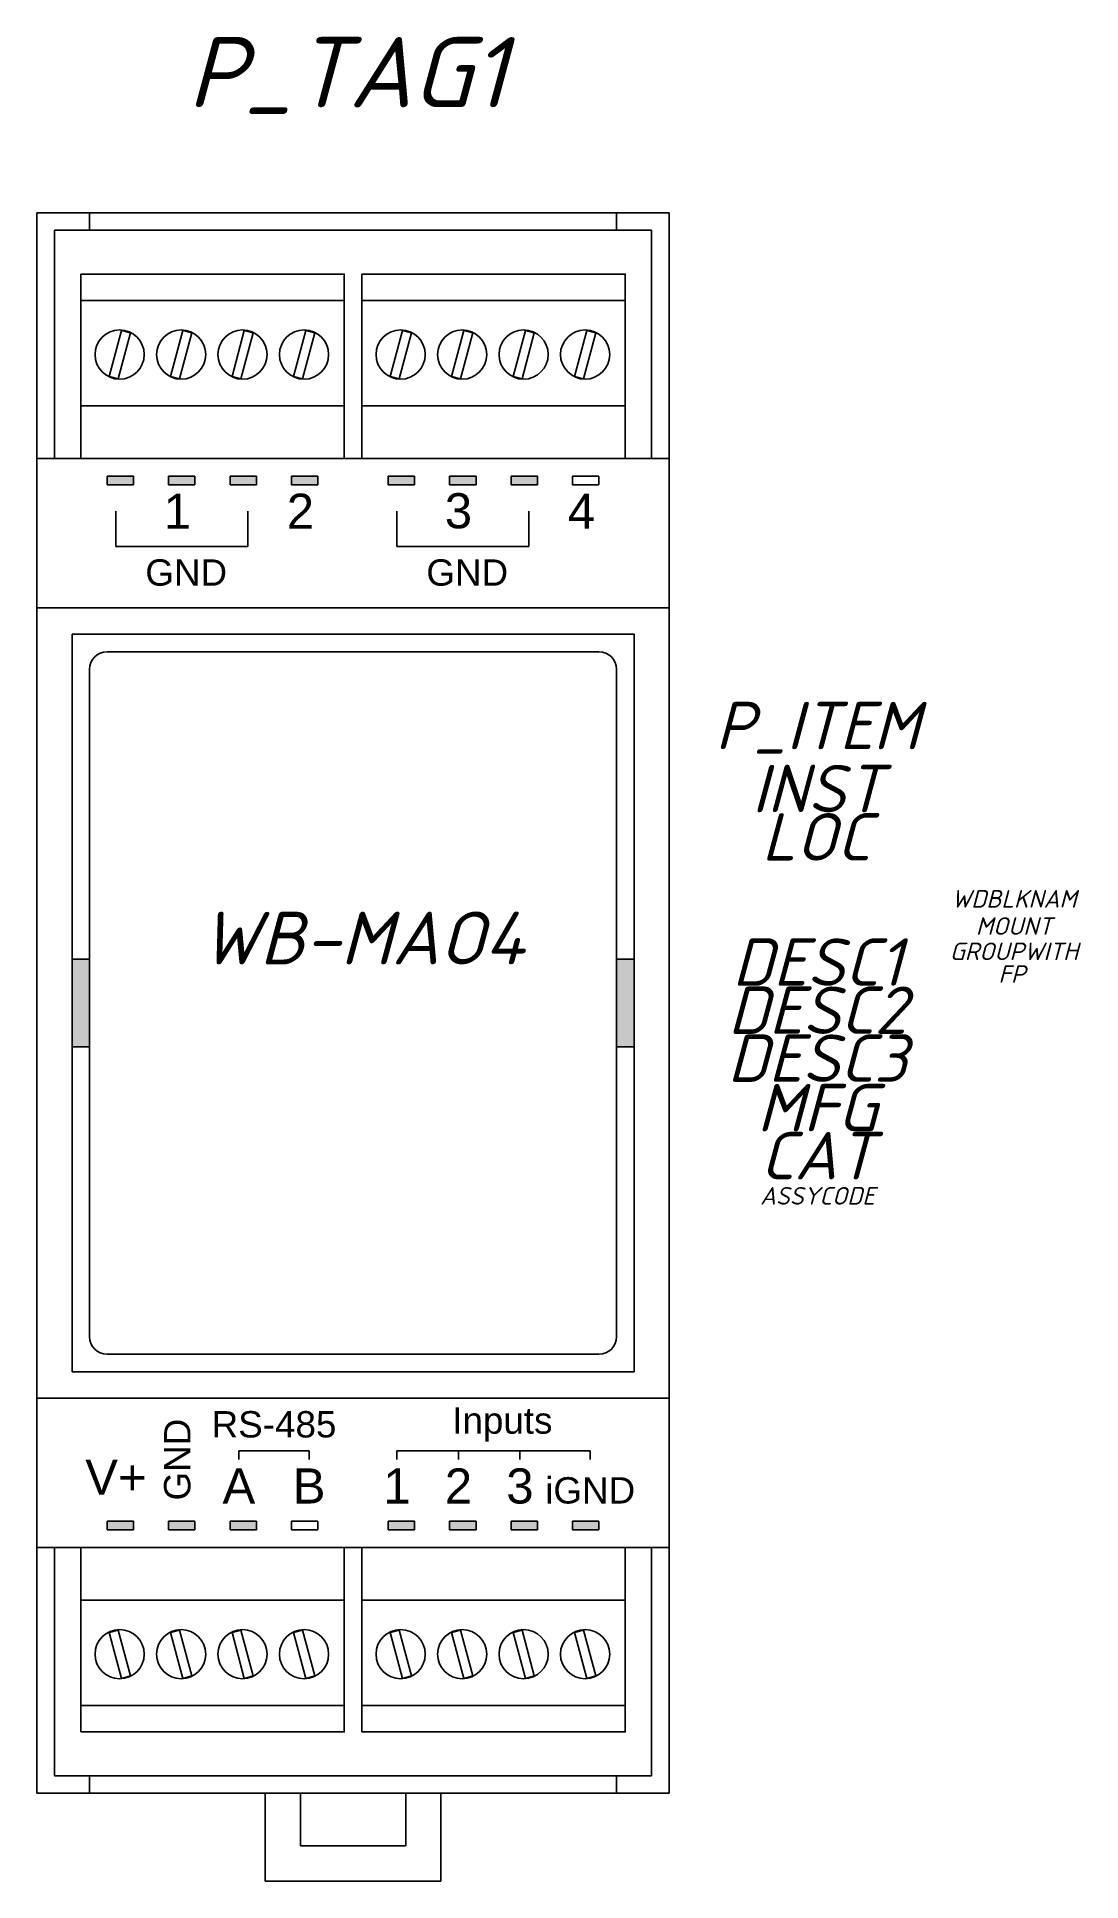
# Model space of a CAD drawing. Header units: millimetres. Extents: x 0 to 59, y -5 to 100.
import ezdxf
from ezdxf.enums import TextEntityAlignment as Align

# ---------------------------------------------------------------- set-up
doc = ezdxf.new("R2010")
doc.units = ezdxf.units.MM
doc.header["$LTSCALE"] = 6
doc.layers.add('Винты', color=7, linetype='Continuous', lineweight=25, true_color=0x000000)
doc.styles.add('textstyle1', font='arial.ttf')
doc.styles.add('textstyle26', font='arial.ttf')
doc.styles.add('textstyle27', font='arial.ttf')
doc.styles.add('textstyle28', font='arial.ttf')
doc.styles.add('textstyle29', font='arial.ttf')
doc.styles.add('textstyle3', font='arial.ttf')
doc.styles.add('textstyle30', font='arial.ttf')
doc.styles.add('textstyle32', font='arial.ttf')
doc.styles.add('textstyle33', font='arial.ttf')
doc.styles.add('textstyle34', font='arial.ttf')
doc.styles.add('textstyle35', font='arial.ttf')
doc.styles.add('textstyle36', font='arial.ttf')
doc.styles.add('textstyle37', font='arial.ttf')
doc.styles.add('textstyle4', font='arial.ttf')
doc.styles.add('textstyle5', font='arial.ttf')
doc.styles.add('textstyle6', font='arial.ttf')
doc.styles.add('WD_IEC', font='isocpeui.ttf', dxfattribs={"height": 2.5})

msp = doc.modelspace()

# ---------------------------------------------------------------- hatches: boundary and pattern name
for points in [[(5.5, 75), (5.5, 74.5), (4, 74.5), (4, 75)], [(9, 75), (9, 74.5), (7.5, 74.5), (7.5, 75)], [(12.5, 75), (12.5, 74.5), (11, 74.5), (11, 75)], [(16, 75), (16, 74.5), (14.5, 74.5), (14.5, 75)], [(21.5, 75), (21.5, 74.5), (20, 74.5), (20, 75)], [(25, 75), (25, 74.5), (23.5, 74.5), (23.5, 75)], [(28.5, 75), (28.5, 74.5), (27, 74.5), (27, 75)], [(2, 42.5), (2, 47.5), (3, 47.5), (3, 42.5)], [(33.05, 42.54), (33.05, 47.54), (34.05, 47.54), (34.05, 42.54)], [(5.5, 15.5), (5.5, 15), (4, 15), (4, 15.5)], [(9, 15.5), (9, 15), (7.5, 15), (7.5, 15.5)], [(12.5, 15.5), (12.5, 15), (11, 15), (11, 15.5)], [(21.5, 15.5), (21.5, 15), (20, 15), (20, 15.5)], [(25, 15.5), (25, 15), (23.5, 15), (23.5, 15.5)], [(28.5, 15.5), (28.5, 15), (27, 15), (27, 15.5)], [(32, 15), (30.5, 15), (30.5, 15.5), (32, 15.5)]]:
    msp.add_hatch(color=256).paths.add_polyline_path(points)

# ---------------------------------------------------------------- linework, layer by layer
for p, q in [((0, 90), (0, 0)), ((36, 90), (0, 90)), ((3, 89), (3, 90)), ((33, 89), (33, 90)), ((36, 0), (36, 90)), ((1, 89), (1, 76)), ((1, 89), (35, 89)), ((35, 89), (35, 76)), ((0, 76), (36, 76)), ((2.5, 76), (2.5, 76)), ((18.5, 76), (18.5, 76)), ((4, 74.5), (4, 75)), ((4, 75), (5.5, 75)), ((5.5, 75), (5.5, 74.5)), ((7.5, 74.5), (7.5, 75)), ((7.5, 75), (9, 75)), ((9, 75), (9, 74.5)), ((11, 74.5), (11, 75)), ((11, 75), (12.5, 75)), ((12.5, 75), (12.5, 74.5)), ((14.5, 74.5), (14.5, 75)), ((14.5, 75), (16, 75)), ((16, 75), (16, 74.5)), ((20, 74.5), (20, 75)), ((20, 75), (21.5, 75)), ((21.5, 75), (21.5, 74.5)), ((23.5, 74.5), (23.5, 75)), ((23.5, 75), (25, 75)), ((25, 75), (25, 74.5)), ((27, 74.5), (27, 75)), ((27, 75), (28.5, 75)), ((28.5, 75), (28.5, 74.5)), ((30.5, 74.5), (30.5, 75)), ((30.5, 75), (32, 75)), ((32, 75), (32, 74.5)), ((5.5, 74.5), (4, 74.5)), ((9, 74.5), (7.5, 74.5)), ((12.5, 74.5), (11, 74.5)), ((16, 74.5), (14.5, 74.5)), ((21.5, 74.5), (20, 74.5)), ((25, 74.5), (23.5, 74.5)), ((28.5, 74.5), (27, 74.5)), ((32, 74.5), (30.5, 74.5)), ((4.5, 73), (4.5, 71)), ((12, 71), (12, 73)), ((20.5, 73), (20.5, 71)), ((28, 71), (28, 73)), ((4.5, 71), (12, 71)), ((20.5, 71), (28, 71)), ((0, 67.5), (36, 67.5)), ((2, 24), (2, 66)), ((2, 66), (34, 66)), ((34, 66), (34, 24)), ((4, 65), (32, 65)), ((3, 26), (3, 64)), ((33, 64), (33, 26)), ((2, 42.5), (2, 47.5)), ((2, 47.5), (3, 47.5)), ((3, 47.5), (3, 42.5)), ((33, 42.5), (33, 47.5)), ((33, 47.5), (34, 47.5)), ((33, 47.5), (34, 47.5)), ((34, 47.5), (34, 42.5)), ((3, 42.5), (2, 42.5)), ((34, 42.5), (33, 42.5)), ((33, 42.5), (34, 42.5)), ((32, 25), (4, 25)), ((34, 24), (2, 24)), ((0, 22.5), (36, 22.5)), ((11.5, 19.5), (15.5, 19.5)), ((11.5, 19), (11.5, 19.5)), ((15.5, 19.5), (15.5, 19)), ((20.5, 19.5), (31.5, 19.5)), ((20.5, 19), (20.5, 19.5)), ((24, 19.5), (24, 19)), ((27.5, 19.5), (27.5, 19)), ((31.5, 19.5), (31.5, 19)), ((4, 15), (4, 15.5)), ((4, 15.5), (5.5, 15.5)), ((5.5, 15), (4, 15)), ((5.5, 15.5), (5.5, 15)), ((7.5, 15), (7.5, 15.5)), ((7.5, 15.5), (9, 15.5)), ((9, 15), (7.5, 15)), ((9, 15.5), (9, 15)), ((11, 15), (11, 15.5)), ((11, 15.5), (12.5, 15.5)), ((12.5, 15), (11, 15)), ((12.5, 15.5), (12.5, 15)), ((14.5, 15), (14.5, 15.5)), ((14.5, 15.5), (16, 15.5)), ((16, 15), (14.5, 15)), ((16, 15.5), (16, 15)), ((20, 15), (20, 15.5)), ((20, 15.5), (21.5, 15.5)), ((21.5, 15), (20, 15)), ((21.5, 15.5), (21.5, 15)), ((23.5, 15), (23.5, 15.5)), ((23.5, 15.5), (25, 15.5)), ((25, 15), (23.5, 15)), ((25, 15.5), (25, 15)), ((27, 15), (27, 15.5)), ((27, 15.5), (28.5, 15.5)), ((28.5, 15), (27, 15)), ((28.5, 15.5), (28.5, 15)), ((30.5, 15), (30.5, 15.5)), ((30.5, 15.5), (32, 15.5)), ((32, 15), (30.5, 15)), ((32, 15.5), (32, 15)), ((0, 14), (36, 14)), ((1, 1), (1, 14)), ((2.5, 14), (2.5, 14)), ((18.5, 14), (18.5, 14)), ((35, 1), (35, 14)), ((0, 0), (36, 0)), ((1, 1), (35, 1)), ((3, 0), (3, 1)), ((13, -5), (13, 0)), ((15, 0), (15, -3)), ((21, -3), (21, 0)), ((23, -5), (23, 0)), ((33, 0), (33, 1)), ((15, -3), (21, -3)), ((13, -5), (23, -5))]:
    msp.add_line(p, q)
for points in [[(2.5, 86.5), (17.5, 86.5), (17.5, 76), (2.5, 76)], [(2.5, 86.5), (17.5, 86.5), (17.5, 85), (2.5, 85)], [(18.5, 86.5), (33.5, 86.5), (33.5, 76), (18.5, 76)], [(18.5, 86.5), (33.5, 86.5), (33.5, 85), (18.5, 85)], [(2.5, 79), (17.5, 79), (17.5, 76), (2.5, 76)], [(18.5, 79), (33.5, 79), (33.5, 76), (18.5, 76)], [(2.5, 3.5), (17.5, 3.5), (17.5, 14), (2.5, 14)], [(2.5, 11), (17.5, 11), (17.5, 14), (2.5, 14)], [(18.5, 3.5), (33.5, 3.5), (33.5, 14), (18.5, 14)], [(18.5, 11), (33.5, 11), (33.5, 14), (18.5, 14)], [(2.5, 3.5), (17.5, 3.5), (17.5, 5), (2.5, 5)], [(18.5, 3.5), (33.5, 3.5), (33.5, 5), (18.5, 5)]]:
    msp.add_lwpolyline(points, close=True)
for centre, start, end in [((4, 64), 90, 180), ((32, 64), 0, 90), ((4, 26), 180, 270), ((32, 26), 270, 0)]:
    msp.add_arc(centre, 1, start, end)
at = {"layer": 'Винты'}
for p, q in [((4.11, 80.68), (4.81, 83.29)), ((5.32, 83.15), (4.62, 80.54)), ((4.81, 83.29), (5.32, 83.15)), ((7.61, 80.68), (8.31, 83.29)), ((8.82, 83.15), (8.12, 80.54)), ((8.31, 83.29), (8.82, 83.15)), ((11.11, 80.68), (11.81, 83.29)), ((12.32, 83.15), (11.62, 80.54)), ((11.81, 83.29), (12.32, 83.15)), ((14.61, 80.68), (15.31, 83.29)), ((15.82, 83.15), (15.12, 80.54)), ((15.31, 83.29), (15.82, 83.15)), ((20.11, 80.68), (20.81, 83.29)), ((21.32, 83.15), (20.62, 80.54)), ((20.81, 83.29), (21.32, 83.15)), ((23.61, 80.68), (24.31, 83.29)), ((24.82, 83.15), (24.12, 80.54)), ((24.31, 83.29), (24.82, 83.15)), ((27.11, 80.68), (27.81, 83.29)), ((28.32, 83.15), (27.62, 80.54)), ((27.81, 83.29), (28.32, 83.15)), ((30.61, 80.68), (31.31, 83.29)), ((31.82, 83.15), (31.12, 80.54)), ((31.31, 83.29), (31.82, 83.15)), ((4.62, 80.54), (4.11, 80.68)), ((8.12, 80.54), (7.61, 80.68)), ((11.62, 80.54), (11.11, 80.68)), ((15.12, 80.54), (14.61, 80.68)), ((20.62, 80.54), (20.11, 80.68)), ((24.12, 80.54), (23.61, 80.68)), ((27.62, 80.54), (27.11, 80.68)), ((31.12, 80.54), (30.61, 80.68)), ((4.62, 9.29), (4.11, 9.15)), ((4.11, 9.15), (4.81, 6.54)), ((5.32, 6.68), (4.62, 9.29)), ((8.12, 9.29), (7.61, 9.15)), ((7.61, 9.15), (8.31, 6.54)), ((8.82, 6.68), (8.12, 9.29)), ((11.62, 9.29), (11.11, 9.15)), ((11.11, 9.15), (11.81, 6.54)), ((12.32, 6.68), (11.62, 9.29)), ((15.12, 9.29), (14.61, 9.15)), ((14.61, 9.15), (15.31, 6.54)), ((15.82, 6.68), (15.12, 9.29)), ((20.62, 9.29), (20.11, 9.15)), ((20.11, 9.15), (20.81, 6.54)), ((21.32, 6.68), (20.62, 9.29)), ((24.12, 9.29), (23.61, 9.15)), ((23.61, 9.15), (24.31, 6.54)), ((24.82, 6.68), (24.12, 9.29)), ((27.62, 9.29), (27.11, 9.15)), ((27.11, 9.15), (27.81, 6.54)), ((28.32, 6.68), (27.62, 9.29)), ((31.12, 9.29), (30.61, 9.15)), ((30.61, 9.15), (31.31, 6.54)), ((31.82, 6.68), (31.12, 9.29)), ((4.81, 6.54), (5.32, 6.68)), ((8.31, 6.54), (8.82, 6.68)), ((11.81, 6.54), (12.32, 6.68)), ((15.31, 6.54), (15.82, 6.68)), ((20.81, 6.54), (21.32, 6.68)), ((24.31, 6.54), (24.82, 6.68)), ((27.81, 6.54), (28.32, 6.68)), ((31.31, 6.54), (31.82, 6.68))]:
    msp.add_line(p, q, dxfattribs=at)
for centre, start, end in [((4.71, 81.92), 0, 180), ((8.21, 81.92), 0, 180), ((11.71, 81.92), 0, 180), ((15.21, 81.92), 0, 180), ((20.71, 81.92), 0, 180), ((24.21, 81.92), 0, 180), ((27.71, 81.92), 0, 180), ((31.21, 81.92), 0, 180), ((4.71, 81.92), 180, 0), ((8.21, 81.92), 180, 0), ((11.71, 81.92), 180, 0), ((15.21, 81.92), 180, 0), ((20.71, 81.92), 180, 0), ((24.21, 81.92), 180, 0), ((27.71, 81.92), 180, 0), ((31.21, 81.92), 180, 0), ((4.71, 7.92), 0, 180), ((8.21, 7.92), 0, 180), ((11.71, 7.92), 0, 180), ((15.21, 7.92), 0, 180), ((20.71, 7.92), 0, 180), ((24.21, 7.92), 0, 180), ((27.71, 7.92), 0, 180), ((31.21, 7.92), 0, 180), ((4.71, 7.92), 180, 0), ((8.21, 7.92), 180, 0), ((11.71, 7.92), 180, 0), ((15.21, 7.92), 180, 0), ((20.71, 7.92), 180, 0), ((24.21, 7.92), 180, 0), ((27.71, 7.92), 180, 0), ((31.21, 7.92), 180, 0)]:
    msp.add_arc(centre, 1.4, start, end, dxfattribs=at)

# ---------------------------------------------------------------- texts
for s, insert, char_height, attachment_point, style in [('\\H2;1', (8, 72), 1, 8, 'textstyle36'), ('\\H2;2', (15, 72), 1, 8, 'textstyle26'), ('\\H2;3', (24, 72), 1, 8, 'textstyle27'), ('\\H2;4', (31, 72), 1, 8, 'textstyle29'), ('\\H1.5;GND', (8.5, 69.5), 1, 5, 'textstyle37'), ('\\H1.5;GND', (24.5, 69.5), 1, 5, 'textstyle28'), ('\\H3;WB-MAO4\\P', (9.33, 50.2), 4, 1, 'WD_IEC'), ('\\H1.5;RS-485', (13.5, 21), 1, 5, 'textstyle30'), ('\\H1.5;Inputs', (26.5, 21), 1, 5, 'textstyle35'), ('\\H2;V+', (4.5, 18), 1, 5, 'textstyle4'), ('A', (11.5, 18.5), 2, 2, 'textstyle5'), ('B', (15.5, 18.5), 2, 2, 'textstyle6'), ('1', (20.5, 18.5), 2, 2, 'textstyle1'), ('2', (24, 18.5), 2, 2, 'textstyle32'), ('3', (27.5, 18.5), 2, 2, 'textstyle33'), ('\\H1.5;iGND', (31.5, 18), 1, 2, 'textstyle34')]:
    msp.add_mtext(s, dxfattribs=dict(insert=insert, char_height=char_height, attachment_point=attachment_point, style=style))
at = {"insert": (8, 19), "char_height": 1, "attachment_point": 5, "rotation": 90, "style": 'textstyle3'}
msp.add_mtext('\\H1.5;GND', dxfattribs=at)
at = {"style": 'WD_IEC'}
for tag, height, p in [('P_TAG1', 4, (17.66, 96)), ('DESC1', 2.7, (44.43, 45.98)), ('DESC2', 2.7, (44.43, 43.24)), ('DESC3', 2.7, (44.43, 40.51))]:
    msp.add_attdef(tag, text='', height=height, dxfattribs=at).set_placement(p, align=Align.CENTER)
for tag, text, height, flags, p in [('P_ITEM', '', 2.7, 1, (44.43, 59.45)), ('INST', '', 2.7, 1, (44.43, 55.86)), ('LOC', '', 2.7, 1, (44.36, 53.11)), ('WDBLKNAM', 'AM', 1, 1, (55.63, 50.43)), ('MOUNT', '', 1, 1, (55.63, 48.88)), ('GROUPWITH', '', 1, 1, (55.63, 47.44)), ('FP', '', 1, 1, (55.51, 46.15)), ('MFG', '', 2.7, 1, (44.43, 37.69)), ('CAT', 'WB-MAO4', 2.7, 1, (44.43, 34.96)), ('ASSYCODE', '', 1, 9, (44.44, 33.52))]:
    msp.add_attdef(tag, text=text, height=height, dxfattribs=dict(at, flags=flags)).set_placement(p, align=Align.CENTER)

doc.saveas('drawing.dxf')
